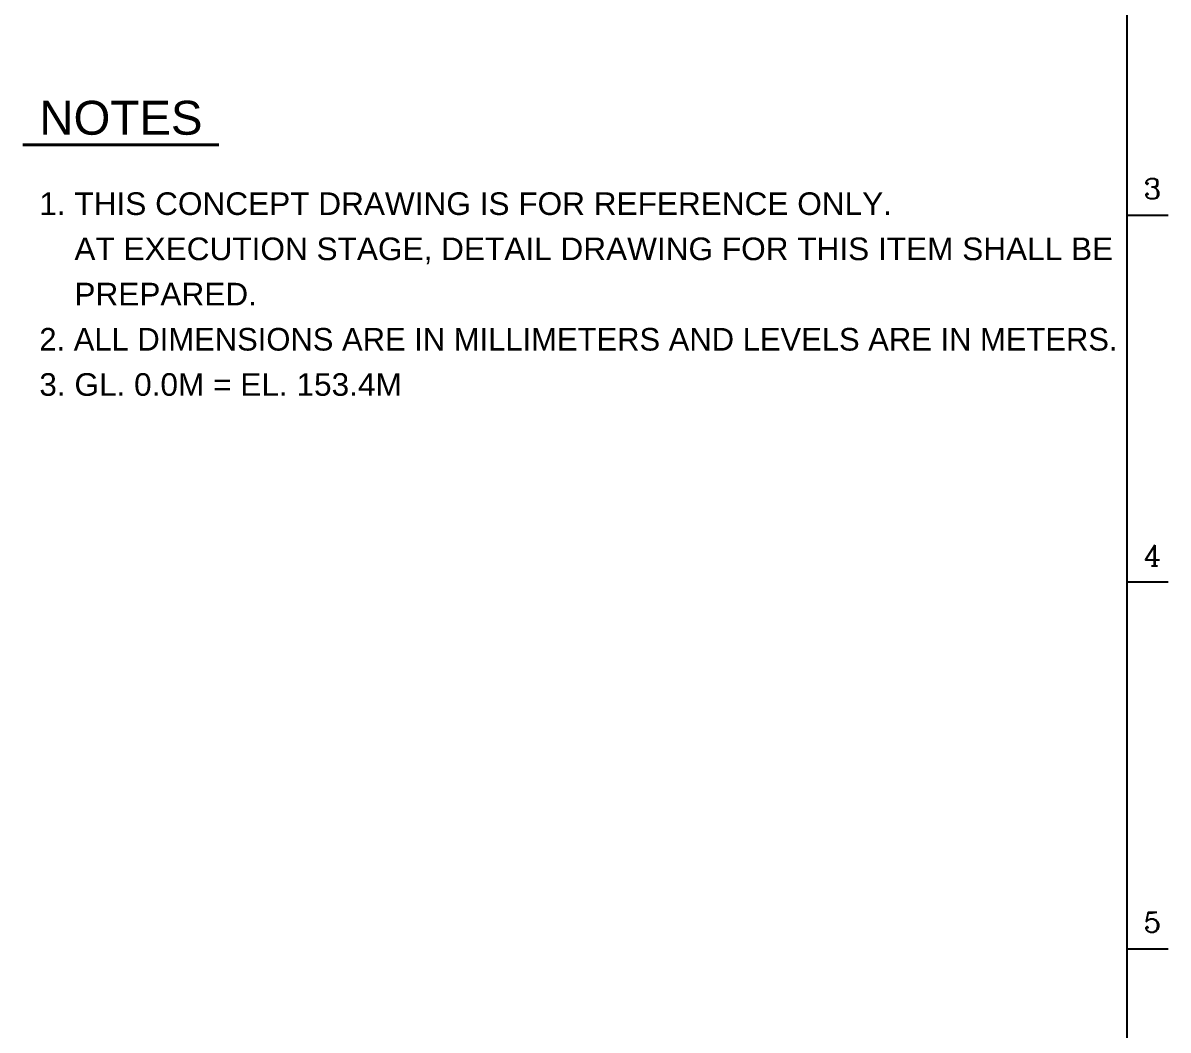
# Model space of a CAD drawing. Header units: millimetres. Extents: x 4133871 to 4440428, y -545651 to -495191.
# Drawn here: x 4191993 to 4204151, y -516580 to -505885 of the extents above; entities that cross this region are included whole.
import ezdxf
from ezdxf.enums import TextEntityAlignment as Align

# ---------------------------------------------------------------- set-up
doc = ezdxf.new("R2010")
doc.units = ezdxf.units.MM
doc.header["$LTSCALE"] = 60
for name, color, linetype in [('1', 7, 'Continuous'), ('C_BLOCK', 7, 'Continuous'), ('C_TEXT_01', 2, 'Continuous'), ('TAN-TIT', 30, 'Continuous')]:
    doc.layers.add(name, color=color, linetype=linetype)
doc.styles.add('Arial', font='arial.ttf')
doc.styles.add('COM', font='COMPLEX', dxfattribs={"height": 5})

# ---------------------------------------------------------------- blocks, each defined once
blk = doc.blocks.new('BORDER')
at = {"layer": 'TAN-TIT'}
for p, q in [((232823, 3520), (232823, 164680)), ((232823, 125744), (234266, 125744)), ((232823, 112766), (234266, 112766)), ((232823, 99787), (234266, 99787))]:
    blk.add_line(p, q, dxfattribs=at)
at = {"layer": 'TAN-TIT', "style": 'COM'}
for s, p in [('3', (233400, 126321)), ('4', (233400, 113342)), ('5', (233400, 100364))]:
    blk.add_text(s, height=721, dxfattribs=at).set_placement(p)

msp = doc.modelspace()

# ---------------------------------------------------------------- linework, layer by layer
at = {"layer": 'C_BLOCK', "color": 1, "linetype": 'Continuous', "lineweight": 40}
msp.add_line((4191993.3, -507180.6), (4194074.3, -507180.6), dxfattribs=at)

# ---------------------------------------------------------------- block references
at = {"layer": '1', "xscale": 0.3, "yscale": 0.3, "zscale": 0.3}
msp.add_blockref('BORDER', (4133871.1, -545651.2), dxfattribs=at)

# ---------------------------------------------------------------- texts
at = {"layer": 'C_BLOCK', "color": 3, "ltscale": 10, "style": 'Arial'}
msp.add_text('NOTES', height=360, dxfattribs=at).set_placement((4193033.8, -507180.6), align=Align.BOTTOM_CENTER)
at = {"layer": 'C_TEXT_01', "style": 'Arial'}
for s, p in [('1. THIS CONCEPT DRAWING IS FOR REFERENCE ONLY.', (4192167.6, -507804.6)), ('    AT EXECUTION STAGE, DETAIL DRAWING FOR THIS ITEM SHALL BE', (4192167.6, -508284.6)), ('    PREPARED.', (4192167.6, -508764.6)), ('3. GL. 0.0M = EL. 153.4M', (4192167.6, -509724.6))]:
    msp.add_text(s, height=240, dxfattribs=at).set_placement(p, align=Align.MIDDLE_LEFT)
at = {"layer": 'C_TEXT_01', "style": 'Arial', "width": 0.98}
msp.add_text('2. ALL DIMENSIONS ARE IN MILLIMETERS AND LEVELS ARE IN METERS.', height=240, dxfattribs=at).set_placement((4192167.6, -509244.6), align=Align.MIDDLE_LEFT)

doc.saveas('drawing.dxf')
